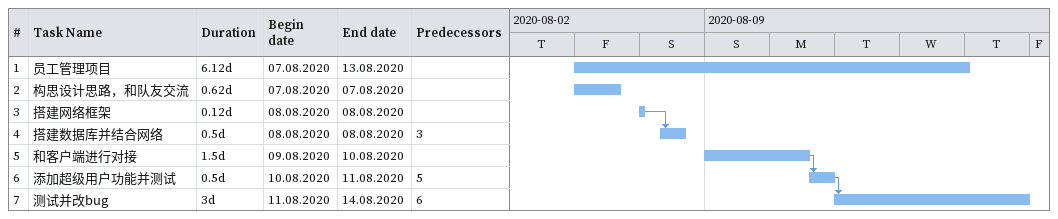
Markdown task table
| ID | Task | Duration | Start | Finish | Predecessors |
|---|---|---|---|---|---|
| 1 | 员工管理项目 | 6.12d | 2020-08-07 | 2020-08-13 |  |
| 2 | 构思设计思路，和队友交流 | 0.62d | 2020-08-07 | 2020-08-07 |  |
| 3 | 搭建网络框架 | 0.12d | 2020-08-08 | 2020-08-08 |  |
| 4 | 搭建数据库并结合网络 | 0.5d | 2020-08-08 | 2020-08-08 | 3 |
| 5 | 和客户端进行对接 | 1.5d | 2020-08-09 | 2020-08-10 |  |
| 6 | 添加超级用户功能并测试 | 0.5d | 2020-08-10 | 2020-08-11 | 5 |
| 7 | 测试并改bug | 3d | 2020-08-11 | 2020-08-14 | 6 |
